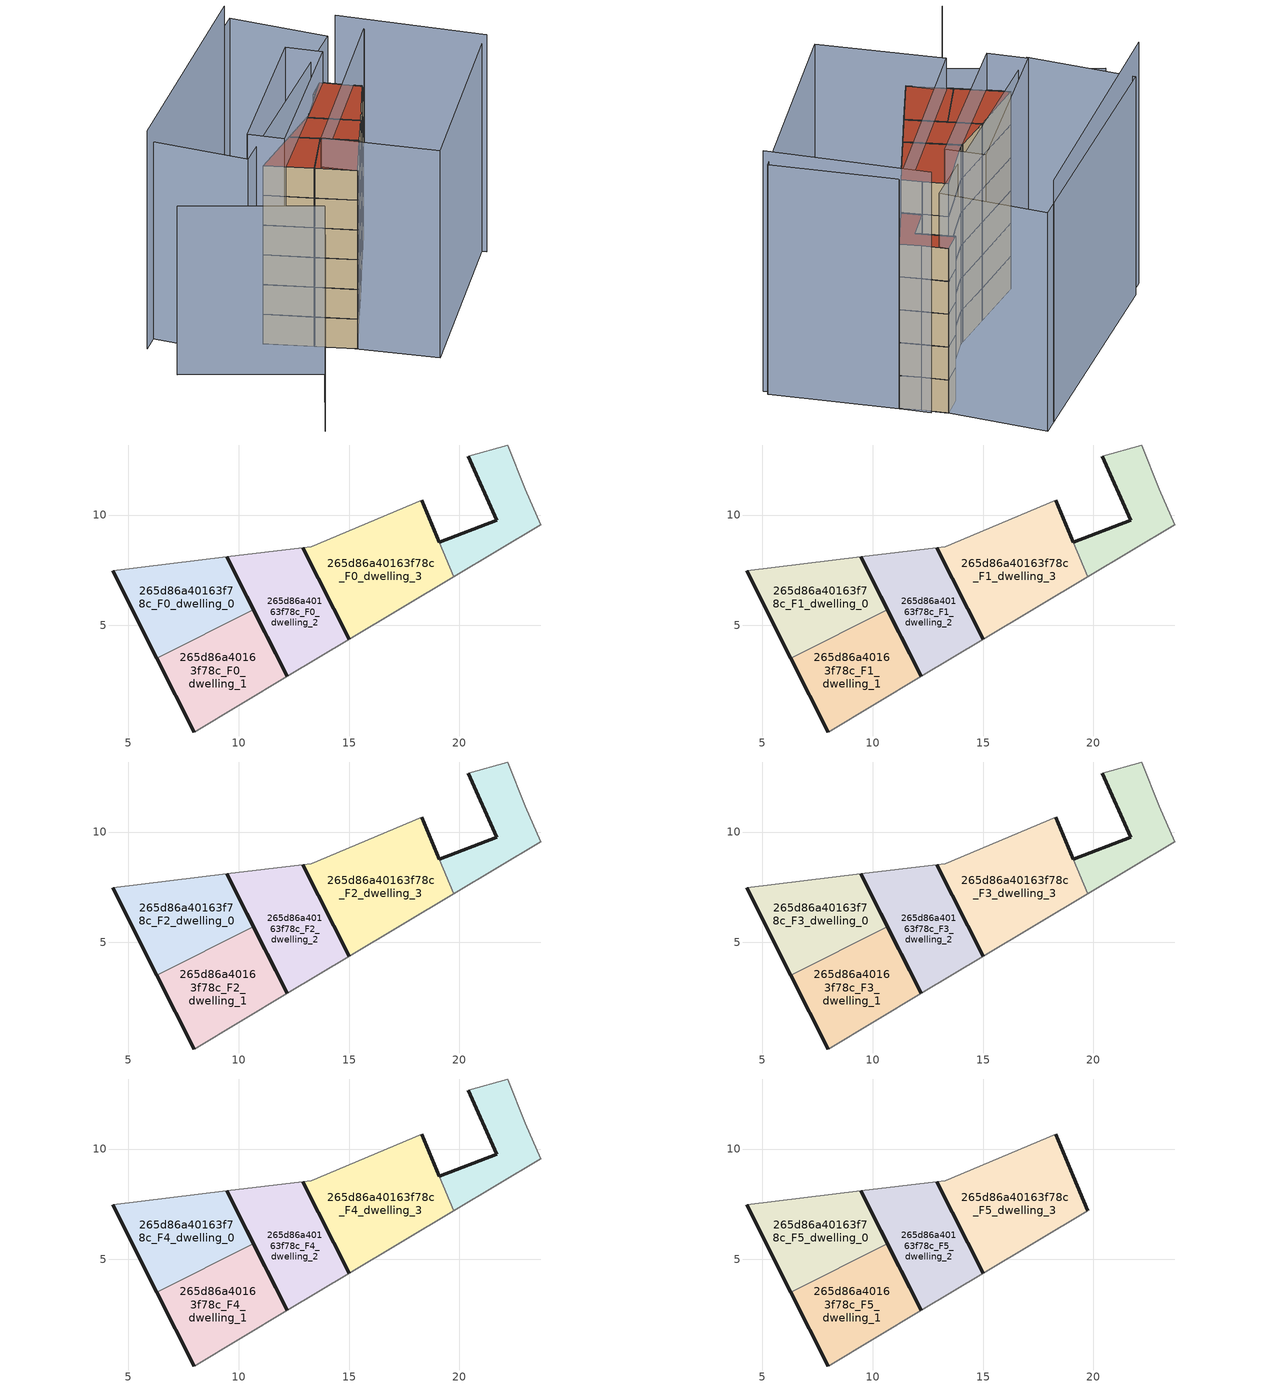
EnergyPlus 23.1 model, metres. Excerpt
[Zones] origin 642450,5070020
265d86a40163f78c_F0_dwelling_0
 floor ground (EU_floor_Construction): 10.67,5.72 9.45,8.11 4.28,7.47 6.29,3.5 z0
 wall outside (EU_wall_Construction): 6.29,3.5 4.28,7.47 / 9.45,8.11 10.67,5.72 z0:3
 wall adiabatic (EU_wall_Construction): 4.28,7.47 9.45,8.11 z0:3
 wall to 265d86a40163f78c_F0_dwelling_1 (EU_wall_Construction): 10.67,5.72 6.29,3.5 z0:3
265d86a40163f78c_F0_dwelling_1
 floor ground (EU_floor_Construction): 12.2,2.69 10.67,5.72 6.29,3.5 7.98,0.17 z0
 wall outside (EU_wall_Construction): 7.98,0.17 6.29,3.5 / 10.67,5.72 12.2,2.69 z0:3
 wall adiabatic (EU_wall_Construction): 12.2,2.69 7.98,0.17 z0:3
265d86a40163f78c_F0_dwelling_2
 floor ground (EU_floor_Construction): 15,4.37 12.89,8.53 9.45,8.11 12.2,2.69 z0
 wall outside (EU_wall_Construction): 12.2,2.69 9.45,8.11 / 12.89,8.53 15,4.37 z0:3
 wall adiabatic (EU_wall_Construction): 15,4.37 12.2,2.69 / 9.45,8.11 12.89,8.53 z0:3
265d86a40163f78c_F0_dwelling_3
 floor ground (EU_floor_Construction): 19.75,7.21 19.1,8.77 19.09,8.77 18.29,10.67 13.29,8.57 12.89,8.53 15,4.37 z0
 wall outside (EU_wall_Construction): 18.29,10.67 19.09,8.77 19.1,8.77 / 15,4.37 12.89,8.53 z0:3
 wall adiabatic (EU_wall_Construction): 19.75,7.21 15,4.37 / 12.89,8.53 13.29,8.57 18.29,10.67 z0:3
 wall to 265d86a40163f78c_F0_dwelling_4 (EU_wall_Construction): 19.1,8.77 19.75,7.21 z0:3
265d86a40163f78c_F0_dwelling_4
 floor ground (EU_floor_Construction): 23.69,9.57 22.99,11.17 22.19,13.17 20.39,12.67 21.69,9.77 19.1,8.77 19.75,7.21 z0
 wall outside (EU_wall_Construction): 19.1,8.77 21.69,9.77 20.39,12.67 z0:3
 wall adiabatic (EU_wall_Construction): 20.39,12.67 22.19,13.17 22.99,11.17 23.69,9.57 19.75,7.21 z0:3
265d86a40163f78c_F1_dwelling_0
 floor to 265d86a40163f78c_F0_dwelling_0 (EU_floor_Construction): 10.67,5.72 9.45,8.11 4.28,7.47 6.29,3.5 z3
 wall outside (EU_wall_Construction): 6.29,3.5 4.28,7.47 / 9.45,8.11 10.67,5.72 z3:6
 wall adiabatic (EU_wall_Construction): 4.28,7.47 9.45,8.11 z3:6
 wall to 265d86a40163f78c_F1_dwelling_1 (EU_wall_Construction): 10.67,5.72 6.29,3.5 z3:6
265d86a40163f78c_F1_dwelling_1
 floor to 265d86a40163f78c_F0_dwelling_1 (EU_floor_Construction): 12.2,2.69 10.67,5.72 6.29,3.5 7.98,0.17 z3
 wall outside (EU_wall_Construction): 7.98,0.17 6.29,3.5 / 10.67,5.72 12.2,2.69 z3:6
 wall adiabatic (EU_wall_Construction): 12.2,2.69 7.98,0.17 z3:6
265d86a40163f78c_F1_dwelling_2
 floor to 265d86a40163f78c_F0_dwelling_2 (EU_floor_Construction): 15,4.37 12.89,8.53 9.45,8.11 12.2,2.69 z3
 wall outside (EU_wall_Construction): 12.2,2.69 9.45,8.11 / 12.89,8.53 15,4.37 z3:6
 wall adiabatic (EU_wall_Construction): 15,4.37 12.2,2.69 / 9.45,8.11 12.89,8.53 z3:6
265d86a40163f78c_F1_dwelling_3
 floor to 265d86a40163f78c_F0_dwelling_3 (EU_floor_Construction): 19.75,7.21 19.1,8.77 19.09,8.77 18.29,10.67 13.29,8.57 12.89,8.53 15,4.37 z3
 wall outside (EU_wall_Construction): 18.29,10.67 19.09,8.77 19.1,8.77 / 15,4.37 12.89,8.53 z3:6
 wall adiabatic (EU_wall_Construction): 19.75,7.21 15,4.37 / 12.89,8.53 13.29,8.57 18.29,10.67 z3:6
 wall to 265d86a40163f78c_F1_dwelling_4 (EU_wall_Construction): 19.1,8.77 19.75,7.21 z3:6
265d86a40163f78c_F1_dwelling_4
 floor to 265d86a40163f78c_F0_dwelling_4 (EU_floor_Construction): 23.69,9.57 22.99,11.17 22.19,13.17 20.39,12.67 21.69,9.77 19.1,8.77 19.75,7.21 z3
 wall outside (EU_wall_Construction): 19.1,8.77 21.69,9.77 20.39,12.67 z3:6
 wall adiabatic (EU_wall_Construction): 20.39,12.67 22.19,13.17 22.99,11.17 23.69,9.57 19.75,7.21 z3:6
265d86a40163f78c_F2_dwelling_0
 floor to 265d86a40163f78c_F1_dwelling_0 (EU_floor_Construction): 10.67,5.72 9.45,8.11 4.28,7.47 6.29,3.5 z6
 wall outside (EU_wall_Construction): 6.29,3.5 4.28,7.47 / 9.45,8.11 10.67,5.72 z6:9
 wall adiabatic (EU_wall_Construction): 4.28,7.47 9.45,8.11 z6:9
 wall to 265d86a40163f78c_F2_dwelling_1 (EU_wall_Construction): 10.67,5.72 6.29,3.5 z6:9
265d86a40163f78c_F2_dwelling_1
 floor to 265d86a40163f78c_F1_dwelling_1 (EU_floor_Construction): 12.2,2.69 10.67,5.72 6.29,3.5 7.98,0.17 z6
 wall outside (EU_wall_Construction): 7.98,0.17 6.29,3.5 / 10.67,5.72 12.2,2.69 z6:9
 wall adiabatic (EU_wall_Construction): 12.2,2.69 7.98,0.17 z6:9
265d86a40163f78c_F2_dwelling_2
 floor to 265d86a40163f78c_F1_dwelling_2 (EU_floor_Construction): 15,4.37 12.89,8.53 9.45,8.11 12.2,2.69 z6
 wall outside (EU_wall_Construction): 12.2,2.69 9.45,8.11 / 12.89,8.53 15,4.37 z6:9
 wall adiabatic (EU_wall_Construction): 15,4.37 12.2,2.69 / 9.45,8.11 12.89,8.53 z6:9
265d86a40163f78c_F2_dwelling_3
 floor to 265d86a40163f78c_F1_dwelling_3 (EU_floor_Construction): 19.75,7.21 19.1,8.77 19.09,8.77 18.29,10.67 13.29,8.57 12.89,8.53 15,4.37 z6
 wall outside (EU_wall_Construction): 18.29,10.67 19.09,8.77 19.1,8.77 / 15,4.37 12.89,8.53 z6:9
 wall adiabatic (EU_wall_Construction): 19.75,7.21 15,4.37 / 12.89,8.53 13.29,8.57 18.29,10.67 z6:9
 wall to 265d86a40163f78c_F2_dwelling_4 (EU_wall_Construction): 19.1,8.77 19.75,7.21 z6:9
265d86a40163f78c_F2_dwelling_4
 floor to 265d86a40163f78c_F1_dwelling_4 (EU_floor_Construction): 23.69,9.57 22.99,11.17 22.19,13.17 20.39,12.67 21.69,9.77 19.1,8.77 19.75,7.21 z6
 wall outside (EU_wall_Construction): 19.1,8.77 21.69,9.77 20.39,12.67 z6:9
 wall adiabatic (EU_wall_Construction): 20.39,12.67 22.19,13.17 22.99,11.17 23.69,9.57 19.75,7.21 z6:9
265d86a40163f78c_F3_dwelling_0
 floor to 265d86a40163f78c_F2_dwelling_0 (EU_floor_Construction): 10.67,5.72 9.45,8.11 4.28,7.47 6.29,3.5 z9
 wall outside (EU_wall_Construction): 6.29,3.5 4.28,7.47 / 9.45,8.11 10.67,5.72 z9:12
 wall adiabatic (EU_wall_Construction): 4.28,7.47 9.45,8.11 z9:12
 wall to 265d86a40163f78c_F3_dwelling_1 (EU_wall_Construction): 10.67,5.72 6.29,3.5 z9:12
265d86a40163f78c_F3_dwelling_1
 floor to 265d86a40163f78c_F2_dwelling_1 (EU_floor_Construction): 12.2,2.69 10.67,5.72 6.29,3.5 7.98,0.17 z9
 wall outside (EU_wall_Construction): 7.98,0.17 6.29,3.5 / 10.67,5.72 12.2,2.69 z9:12
 wall adiabatic (EU_wall_Construction): 12.2,2.69 7.98,0.17 z9:12
265d86a40163f78c_F3_dwelling_2
 floor to 265d86a40163f78c_F2_dwelling_2 (EU_floor_Construction): 15,4.37 12.89,8.53 9.45,8.11 12.2,2.69 z9
 wall outside (EU_wall_Construction): 12.2,2.69 9.45,8.11 / 12.89,8.53 15,4.37 z9:12
 wall adiabatic (EU_wall_Construction): 15,4.37 12.2,2.69 / 9.45,8.11 12.89,8.53 z9:12
265d86a40163f78c_F3_dwelling_3
 floor to 265d86a40163f78c_F2_dwelling_3 (EU_floor_Construction): 19.75,7.21 19.1,8.77 19.09,8.77 18.29,10.67 13.29,8.57 12.89,8.53 15,4.37 z9
 wall outside (EU_wall_Construction): 18.29,10.67 19.09,8.77 19.1,8.77 / 15,4.37 12.89,8.53 z9:12
 wall adiabatic (EU_wall_Construction): 19.75,7.21 15,4.37 / 12.89,8.53 13.29,8.57 18.29,10.67 z9:12
 wall to 265d86a40163f78c_F3_dwelling_4 (EU_wall_Construction): 19.1,8.77 19.75,7.21 z9:12
265d86a40163f78c_F3_dwelling_4
 floor to 265d86a40163f78c_F2_dwelling_4 (EU_floor_Construction): 23.69,9.57 22.99,11.17 22.19,13.17 20.39,12.67 21.69,9.77 19.1,8.77 19.75,7.21 z9
 wall outside (EU_wall_Construction): 19.1,8.77 21.69,9.77 20.39,12.67 z9:12
 wall adiabatic (EU_wall_Construction): 20.39,12.67 22.19,13.17 22.99,11.17 23.69,9.57 19.75,7.21 z9:12
265d86a40163f78c_F4_dwelling_0
 floor to 265d86a40163f78c_F3_dwelling_0 (EU_floor_Construction): 10.67,5.72 9.45,8.11 4.28,7.47 6.29,3.5 z12
 wall outside (EU_wall_Construction): 6.29,3.5 4.28,7.47 / 9.45,8.11 10.67,5.72 z12:15
 wall adiabatic (EU_wall_Construction): 4.28,7.47 9.45,8.11 z12:15
 wall to 265d86a40163f78c_F4_dwelling_1 (EU_wall_Construction): 10.67,5.72 6.29,3.5 z12:15
265d86a40163f78c_F4_dwelling_1
 floor to 265d86a40163f78c_F3_dwelling_1 (EU_floor_Construction): 12.2,2.69 10.67,5.72 6.29,3.5 7.98,0.17 z12
 wall outside (EU_wall_Construction): 7.98,0.17 6.29,3.5 / 10.67,5.72 12.2,2.69 z12:15
 wall adiabatic (EU_wall_Construction): 12.2,2.69 7.98,0.17 z12:15
265d86a40163f78c_F4_dwelling_2
 floor to 265d86a40163f78c_F3_dwelling_2 (EU_floor_Construction): 15,4.37 12.89,8.53 9.45,8.11 12.2,2.69 z12
 wall outside (EU_wall_Construction): 12.2,2.69 9.45,8.11 / 12.89,8.53 15,4.37 z12:15
 wall adiabatic (EU_wall_Construction): 15,4.37 12.2,2.69 / 9.45,8.11 12.89,8.53 z12:15
265d86a40163f78c_F4_dwelling_3
 floor to 265d86a40163f78c_F3_dwelling_3 (EU_floor_Construction): 19.75,7.21 19.1,8.77 19.09,8.77 18.29,10.67 13.29,8.57 12.89,8.53 15,4.37 z12
 wall outside (EU_wall_Construction): 18.29,10.67 19.09,8.77 19.1,8.77 / 15,4.37 12.89,8.53 z12:15
 wall adiabatic (EU_wall_Construction): 19.75,7.21 15,4.37 / 12.89,8.53 13.29,8.57 18.29,10.67 z12:15
 wall to 265d86a40163f78c_F4_dwelling_4 (EU_wall_Construction): 19.1,8.77 19.75,7.21 z12:15
265d86a40163f78c_F4_dwelling_4
 floor to 265d86a40163f78c_F3_dwelling_4 (EU_floor_Construction): 23.69,9.57 22.99,11.17 22.19,13.17 20.39,12.67 21.69,9.77 19.1,8.77 19.75,7.21 z12
 wall outside (EU_wall_Construction): 19.1,8.77 21.69,9.77 20.39,12.67 z12:15
 wall adiabatic (EU_wall_Construction): 20.39,12.67 22.19,13.17 22.99,11.17 23.69,9.57 19.75,7.21 z12:15
 roof outside (EU_roof_Construction): 22.19,13.17 22.99,11.17 23.69,9.57 19.75,7.21 19.1,8.77 21.69,9.77 20.39,12.67 z15
265d86a40163f78c_F5_dwelling_0
 floor to 265d86a40163f78c_F4_dwelling_0 (EU_floor_Construction): 10.67,5.72 9.45,8.11 4.28,7.47 6.29,3.5 z15
 wall outside (EU_wall_Construction): 6.29,3.5 4.28,7.47 / 9.45,8.11 10.67,5.72 z15:18
 wall adiabatic (EU_wall_Construction): 4.28,7.47 9.45,8.11 z15:18
 wall to 265d86a40163f78c_F5_dwelling_1 (EU_wall_Construction): 10.67,5.72 6.29,3.5 z15:18
 roof outside (EU_roof_Construction): 9.45,8.11 10.67,5.72 6.29,3.5 4.28,7.47 z18
265d86a40163f78c_F5_dwelling_1
 floor to 265d86a40163f78c_F4_dwelling_1 (EU_floor_Construction): 12.2,2.69 10.67,5.72 6.29,3.5 7.98,0.17 z15
 wall outside (EU_wall_Construction): 7.98,0.17 6.29,3.5 / 10.67,5.72 12.2,2.69 z15:18
 wall adiabatic (EU_wall_Construction): 12.2,2.69 7.98,0.17 z15:18
 roof outside (EU_roof_Construction): 10.67,5.72 12.2,2.69 7.98,0.17 6.29,3.5 z18
265d86a40163f78c_F5_dwelling_2
 floor to 265d86a40163f78c_F4_dwelling_2 (EU_floor_Construction): 15,4.37 12.89,8.53 9.45,8.11 12.2,2.69 z15
 wall outside (EU_wall_Construction): 12.2,2.69 9.45,8.11 / 12.89,8.53 15,4.37 z15:18
 wall adiabatic (EU_wall_Construction): 15,4.37 12.2,2.69 / 9.45,8.11 12.89,8.53 z15:18
 roof outside (EU_roof_Construction): 12.89,8.53 15,4.37 12.2,2.69 9.45,8.11 z18
265d86a40163f78c_F5_dwelling_3
 floor to 265d86a40163f78c_F4_dwelling_3 (EU_floor_Construction): 19.75,7.21 19.1,8.77 19.09,8.77 18.29,10.67 13.29,8.57 12.89,8.53 15,4.37 z15
 wall outside (EU_wall_Construction): 18.29,10.67 19.09,8.77 19.1,8.77 19.75,7.21 / 15,4.37 12.89,8.53 z15:18
 wall adiabatic (EU_wall_Construction): 19.75,7.21 15,4.37 / 12.89,8.53 13.29,8.57 18.29,10.67 z15:18
 roof outside (EU_roof_Construction): 18.29,10.67 19.09,8.77 19.1,8.77 19.75,7.21 15,4.37 12.89,8.53 13.29,8.57 z18
shading: 23.69,9.57 27.39,-0.14 / 27.39,-0.14 10.54,-6.56 / 10.54,-6.56 6.84,3.15 / 6.84,3.15 23.69,9.57 z0:20.9; -3.82,10.98 2.98,0.34 / 2.98,0.34 -4.72,-4.59 z0:17; 27.18,-0.67 22.88,11.97 z0:21.9; 3.68,8.67 17.3,13.48 / 17.3,13.48 18.4,10.37 / 18.4,10.37 4.77,5.57 / 4.77,5.57 3.68,8.67 z0:21.1; -0.12,16.08 20.3,21.02 / 20.3,21.02 22.38,12.39 / 22.38,12.39 1.97,7.46 / 1.97,7.46 -0.12,16.08 z0:19.9; 18.89,20.68 -1.69,15.38 z0:22
[Building]
EU S2 Campaign: North Axis=0; Terrain=City; Solar Distribution=FullExterior
[Site:Location]
Lyon-Bron: Latitude=45.75; Longitude=5; Time Zone=1; Elevation=198
[SizingPeriod:WeatherFileDays]
AnnualSizingPeriod: Begin Month=1; Begin Day of Month=1; End Month=12; End Day of Month=31; Day of Week for Start Day=Monday; Use Weather File Daylight Saving Period=No; Use Weather File Rain and Snow Indicators=No
[MATERIAL]
EU_InternalMass_Material: Roughness=MediumRough; Thickness=0.1; Conductivity=1; Density=1800; Specific Heat=900; Thermal Absorptance=0.9; Solar Absorptance=0.7; Visible Absorptance=0.7
[MATERIAL:NOMASS] Roughness=MediumRough; Thermal Absorptance=0.9; Solar Absorptance=0.7; Visible Absorptance=0.7
Name | Thermal Resistance
EU_wall_NoMass | 0.776494
EU_roof_NoMass | 0.486893
EU_floor_NoMass | 0.421597
[CONSTRUCTION]
EU_wall_Construction: EU_wall_NoMass
EU_roof_Construction: EU_roof_NoMass
EU_floor_Construction: EU_floor_NoMass
EU_InternalMass_Construction: EU_InternalMass_Material
[ZONE] Type=1; Multiplier=1; Ceiling Height=autocalculate; Floor Area=autocalculate; Part of Total Floor Area=Yes
Name | Volume
265d86a40163f78c_F0_dwelling_0; 265d86a40163f78c_F1_dwelling_0; 265d86a40163f78c_F2_dwelling_0; 265d86a40163f78c_F3_dwelling_0; 265d86a40163f78c_F4_dwelling_0; 265d86a40163f78c_F5_dwelling_0 | 52.426
265d86a40163f78c_F0_dwelling_1; 265d86a40163f78c_F1_dwelling_1; 265d86a40163f78c_F2_dwelling_1; 265d86a40163f78c_F3_dwelling_1; 265d86a40163f78c_F4_dwelling_1; 265d86a40163f78c_F5_dwelling_1 | 52.4282
265d86a40163f78c_F0_dwelling_2 | 52.4231
265d86a40163f78c_F1_dwelling_2; 265d86a40163f78c_F2_dwelling_2; 265d86a40163f78c_F3_dwelling_2; 265d86a40163f78c_F4_dwelling_2; 265d86a40163f78c_F5_dwelling_2 | 52.4216
265d86a40163f78c_F0_dwelling_3 | 70.5088
265d86a40163f78c_F1_dwelling_3; 265d86a40163f78c_F2_dwelling_3; 265d86a40163f78c_F3_dwelling_3; 265d86a40163f78c_F4_dwelling_3; 265d86a40163f78c_F5_dwelling_3 | 70.5095
265d86a40163f78c_F0_dwelling_4; 265d86a40163f78c_F1_dwelling_4; 265d86a40163f78c_F2_dwelling_4; 265d86a40163f78c_F3_dwelling_4; 265d86a40163f78c_F4_dwelling_4 | 34.3447
[INTERNALMASS] Construction=EU_InternalMass_Construction
Name | Zone or ZoneList | Surface Area
265d86a40163f78c_F0_dwelling_0_EU_InternalMass | 265d86a40163f78c_F0_dwelling_0 | 17.475
265d86a40163f78c_F0_dwelling_1_EU_InternalMass | 265d86a40163f78c_F0_dwelling_1 | 17.4756
265d86a40163f78c_F0_dwelling_2_EU_InternalMass | 265d86a40163f78c_F0_dwelling_2 | 17.4739
265d86a40163f78c_F0_dwelling_3_EU_InternalMass | 265d86a40163f78c_F0_dwelling_3 | 23.5034
265d86a40163f78c_F0_dwelling_4_EU_InternalMass | 265d86a40163f78c_F0_dwelling_4 | 11.4482
265d86a40163f78c_F1_dwelling_0_EU_InternalMass | 265d86a40163f78c_F1_dwelling_0 | 17.475
265d86a40163f78c_F1_dwelling_1_EU_InternalMass | 265d86a40163f78c_F1_dwelling_1 | 17.4756
265d86a40163f78c_F1_dwelling_2_EU_InternalMass | 265d86a40163f78c_F1_dwelling_2 | 17.4739
265d86a40163f78c_F1_dwelling_3_EU_InternalMass | 265d86a40163f78c_F1_dwelling_3 | 23.5034
265d86a40163f78c_F1_dwelling_4_EU_InternalMass | 265d86a40163f78c_F1_dwelling_4 | 11.4482
265d86a40163f78c_F2_dwelling_0_EU_InternalMass | 265d86a40163f78c_F2_dwelling_0 | 17.475
265d86a40163f78c_F2_dwelling_1_EU_InternalMass | 265d86a40163f78c_F2_dwelling_1 | 17.4756
265d86a40163f78c_F2_dwelling_2_EU_InternalMass | 265d86a40163f78c_F2_dwelling_2 | 17.4739
265d86a40163f78c_F2_dwelling_3_EU_InternalMass | 265d86a40163f78c_F2_dwelling_3 | 23.5034
265d86a40163f78c_F2_dwelling_4_EU_InternalMass | 265d86a40163f78c_F2_dwelling_4 | 11.4482
265d86a40163f78c_F3_dwelling_0_EU_InternalMass | 265d86a40163f78c_F3_dwelling_0 | 17.475
265d86a40163f78c_F3_dwelling_1_EU_InternalMass | 265d86a40163f78c_F3_dwelling_1 | 17.4756
265d86a40163f78c_F3_dwelling_2_EU_InternalMass | 265d86a40163f78c_F3_dwelling_2 | 17.4739
265d86a40163f78c_F3_dwelling_3_EU_InternalMass | 265d86a40163f78c_F3_dwelling_3 | 23.5034
265d86a40163f78c_F3_dwelling_4_EU_InternalMass | 265d86a40163f78c_F3_dwelling_4 | 11.4482
265d86a40163f78c_F4_dwelling_0_EU_InternalMass | 265d86a40163f78c_F4_dwelling_0 | 17.475
265d86a40163f78c_F4_dwelling_1_EU_InternalMass | 265d86a40163f78c_F4_dwelling_1 | 17.4756
265d86a40163f78c_F4_dwelling_2_EU_InternalMass | 265d86a40163f78c_F4_dwelling_2 | 17.4739
265d86a40163f78c_F4_dwelling_3_EU_InternalMass | 265d86a40163f78c_F4_dwelling_3 | 23.5034
265d86a40163f78c_F4_dwelling_4_EU_InternalMass | 265d86a40163f78c_F4_dwelling_4 | 11.4482
265d86a40163f78c_F5_dwelling_0_EU_InternalMass | 265d86a40163f78c_F5_dwelling_0 | 26.743
265d86a40163f78c_F5_dwelling_1_EU_InternalMass | 265d86a40163f78c_F5_dwelling_1 | 26.7424
265d86a40163f78c_F5_dwelling_2_EU_InternalMass | 265d86a40163f78c_F5_dwelling_2 | 26.7436
265d86a40163f78c_F5_dwelling_3_EU_InternalMass | 265d86a40163f78c_F5_dwelling_3 | 7.15287
[OTHEREQUIPMENT] Fuel Type=Electricity; Design Level Calculation Method=Watts/Area; Power per Zone Floor Area=1; Fraction Latent=0; Fraction Radiant=0; Fraction Lost=0; Carbon Dioxide Generation Rate=0; EndUse Subcategory=EU_Step8_InternalGains
Name | Zone or ZoneList or Space or SpaceList | Schedule
EU_Step8_InternalGain_265d86a40163f78c_F0_dwelling_0_f000 | 265d86a40163f78c_F0_dwelling_0 | EU_Step8_GainSchedule_265d86a40163f78c_F0_dwelling_0_f000
EU_Step8_InternalGain_265d86a40163f78c_F0_dwelling_1_f000 | 265d86a40163f78c_F0_dwelling_1 | EU_Step8_GainSchedule_265d86a40163f78c_F0_dwelling_1_f000
EU_Step8_InternalGain_265d86a40163f78c_F0_dwelling_2_f000 | 265d86a40163f78c_F0_dwelling_2 | EU_Step8_GainSchedule_265d86a40163f78c_F0_dwelling_2_f000
EU_Step8_InternalGain_265d86a40163f78c_F0_dwelling_3_f000 | 265d86a40163f78c_F0_dwelling_3 | EU_Step8_GainSchedule_265d86a40163f78c_F0_dwelling_3_f000
EU_Step8_InternalGain_265d86a40163f78c_F0_dwelling_4_f000 | 265d86a40163f78c_F0_dwelling_4 | EU_Step8_GainSchedule_265d86a40163f78c_F0_dwelling_4_f000
EU_Step8_InternalGain_265d86a40163f78c_F1_dwelling_0_f000 | 265d86a40163f78c_F1_dwelling_0 | EU_Step8_GainSchedule_265d86a40163f78c_F1_dwelling_0_f000
EU_Step8_InternalGain_265d86a40163f78c_F1_dwelling_1_f000 | 265d86a40163f78c_F1_dwelling_1 | EU_Step8_GainSchedule_265d86a40163f78c_F1_dwelling_1_f000
EU_Step8_InternalGain_265d86a40163f78c_F1_dwelling_2_f000 | 265d86a40163f78c_F1_dwelling_2 | EU_Step8_GainSchedule_265d86a40163f78c_F1_dwelling_2_f000
EU_Step8_InternalGain_265d86a40163f78c_F1_dwelling_3_f000 | 265d86a40163f78c_F1_dwelling_3 | EU_Step8_GainSchedule_265d86a40163f78c_F1_dwelling_3_f000
EU_Step8_InternalGain_265d86a40163f78c_F1_dwelling_4_f000 | 265d86a40163f78c_F1_dwelling_4 | EU_Step8_GainSchedule_265d86a40163f78c_F1_dwelling_4_f000
EU_Step8_InternalGain_265d86a40163f78c_F2_dwelling_0_f000 | 265d86a40163f78c_F2_dwelling_0 | EU_Step8_GainSchedule_265d86a40163f78c_F2_dwelling_0_f000
EU_Step8_InternalGain_265d86a40163f78c_F2_dwelling_1_f000 | 265d86a40163f78c_F2_dwelling_1 | EU_Step8_GainSchedule_265d86a40163f78c_F2_dwelling_1_f000
EU_Step8_InternalGain_265d86a40163f78c_F2_dwelling_2_f000 | 265d86a40163f78c_F2_dwelling_2 | EU_Step8_GainSchedule_265d86a40163f78c_F2_dwelling_2_f000
EU_Step8_InternalGain_265d86a40163f78c_F2_dwelling_3_f000 | 265d86a40163f78c_F2_dwelling_3 | EU_Step8_GainSchedule_265d86a40163f78c_F2_dwelling_3_f000
EU_Step8_InternalGain_265d86a40163f78c_F2_dwelling_4_f000 | 265d86a40163f78c_F2_dwelling_4 | EU_Step8_GainSchedule_265d86a40163f78c_F2_dwelling_4_f000
EU_Step8_InternalGain_265d86a40163f78c_F3_dwelling_0_f000 | 265d86a40163f78c_F3_dwelling_0 | EU_Step8_GainSchedule_265d86a40163f78c_F3_dwelling_0_f000
EU_Step8_InternalGain_265d86a40163f78c_F3_dwelling_1_f000 | 265d86a40163f78c_F3_dwelling_1 | EU_Step8_GainSchedule_265d86a40163f78c_F3_dwelling_1_f000
EU_Step8_InternalGain_265d86a40163f78c_F3_dwelling_2_f000 | 265d86a40163f78c_F3_dwelling_2 | EU_Step8_GainSchedule_265d86a40163f78c_F3_dwelling_2_f000
EU_Step8_InternalGain_265d86a40163f78c_F3_dwelling_3_f000 | 265d86a40163f78c_F3_dwelling_3 | EU_Step8_GainSchedule_265d86a40163f78c_F3_dwelling_3_f000
EU_Step8_InternalGain_265d86a40163f78c_F3_dwelling_4_f000 | 265d86a40163f78c_F3_dwelling_4 | EU_Step8_GainSchedule_265d86a40163f78c_F3_dwelling_4_f000
EU_Step8_InternalGain_265d86a40163f78c_F4_dwelling_0_f000 | 265d86a40163f78c_F4_dwelling_0 | EU_Step8_GainSchedule_265d86a40163f78c_F4_dwelling_0_f000
EU_Step8_InternalGain_265d86a40163f78c_F4_dwelling_1_f000 | 265d86a40163f78c_F4_dwelling_1 | EU_Step8_GainSchedule_265d86a40163f78c_F4_dwelling_1_f000
EU_Step8_InternalGain_265d86a40163f78c_F4_dwelling_2_f000 | 265d86a40163f78c_F4_dwelling_2 | EU_Step8_GainSchedule_265d86a40163f78c_F4_dwelling_2_f000
EU_Step8_InternalGain_265d86a40163f78c_F4_dwelling_3_f000 | 265d86a40163f78c_F4_dwelling_3 | EU_Step8_GainSchedule_265d86a40163f78c_F4_dwelling_3_f000
EU_Step8_InternalGain_265d86a40163f78c_F4_dwelling_4_f000 | 265d86a40163f78c_F4_dwelling_4 | EU_Step8_GainSchedule_265d86a40163f78c_F4_dwelling_4_f000
EU_Step8_InternalGain_265d86a40163f78c_F5_dwelling_0_f000 | 265d86a40163f78c_F5_dwelling_0 | EU_Step8_GainSchedule_265d86a40163f78c_F5_dwelling_0_f000
EU_Step8_InternalGain_265d86a40163f78c_F5_dwelling_1_f000 | 265d86a40163f78c_F5_dwelling_1 | EU_Step8_GainSchedule_265d86a40163f78c_F5_dwelling_1_f000
EU_Step8_InternalGain_265d86a40163f78c_F5_dwelling_2_f000 | 265d86a40163f78c_F5_dwelling_2 | EU_Step8_GainSchedule_265d86a40163f78c_F5_dwelling_2_f000
EU_Step8_InternalGain_265d86a40163f78c_F5_dwelling_3_f000 | 265d86a40163f78c_F5_dwelling_3 | EU_Step8_GainSchedule_265d86a40163f78c_F5_dwelling_3_f000
[ZONEVENTILATION:DESIGNFLOWRATE] Schedule=EU_AlwaysOn; Design Flow Rate Calculation Method=AirChanges/Hour; Air Changes per Hour=0.693814; Ventilation Type=Natural; Fan Pressure Rise=0; Fan Total Efficiency=1; Constant Term Coefficient=1; Temperature Term Coefficient=0; Velocity Term Coefficient=0; Velocity Squared Term Coefficient=0; Minimum Indoor Temperature=-100; Maximum Indoor Temperature=100; Delta Temperature=-100; Minimum Outdoor Temperature=-100; Maximum Outdoor Temperature=100; Maximum Wind Speed=40
Name | Zone or ZoneList or Space or SpaceList
EU_ConstantAir_265d86a40163f78c_F0_dwelling_0 | 265d86a40163f78c_F0_dwelling_0
EU_ConstantAir_265d86a40163f78c_F0_dwelling_1 | 265d86a40163f78c_F0_dwelling_1
EU_ConstantAir_265d86a40163f78c_F0_dwelling_2 | 265d86a40163f78c_F0_dwelling_2
EU_ConstantAir_265d86a40163f78c_F0_dwelling_3 | 265d86a40163f78c_F0_dwelling_3
EU_ConstantAir_265d86a40163f78c_F0_dwelling_4 | 265d86a40163f78c_F0_dwelling_4
EU_ConstantAir_265d86a40163f78c_F1_dwelling_0 | 265d86a40163f78c_F1_dwelling_0
EU_ConstantAir_265d86a40163f78c_F1_dwelling_1 | 265d86a40163f78c_F1_dwelling_1
EU_ConstantAir_265d86a40163f78c_F1_dwelling_2 | 265d86a40163f78c_F1_dwelling_2
EU_ConstantAir_265d86a40163f78c_F1_dwelling_3 | 265d86a40163f78c_F1_dwelling_3
EU_ConstantAir_265d86a40163f78c_F1_dwelling_4 | 265d86a40163f78c_F1_dwelling_4
EU_ConstantAir_265d86a40163f78c_F2_dwelling_0 | 265d86a40163f78c_F2_dwelling_0
EU_ConstantAir_265d86a40163f78c_F2_dwelling_1 | 265d86a40163f78c_F2_dwelling_1
EU_ConstantAir_265d86a40163f78c_F2_dwelling_2 | 265d86a40163f78c_F2_dwelling_2
EU_ConstantAir_265d86a40163f78c_F2_dwelling_3 | 265d86a40163f78c_F2_dwelling_3
EU_ConstantAir_265d86a40163f78c_F2_dwelling_4 | 265d86a40163f78c_F2_dwelling_4
EU_ConstantAir_265d86a40163f78c_F3_dwelling_0 | 265d86a40163f78c_F3_dwelling_0
EU_ConstantAir_265d86a40163f78c_F3_dwelling_1 | 265d86a40163f78c_F3_dwelling_1
EU_ConstantAir_265d86a40163f78c_F3_dwelling_2 | 265d86a40163f78c_F3_dwelling_2
EU_ConstantAir_265d86a40163f78c_F3_dwelling_3 | 265d86a40163f78c_F3_dwelling_3
EU_ConstantAir_265d86a40163f78c_F3_dwelling_4 | 265d86a40163f78c_F3_dwelling_4
EU_ConstantAir_265d86a40163f78c_F4_dwelling_0 | 265d86a40163f78c_F4_dwelling_0
EU_ConstantAir_265d86a40163f78c_F4_dwelling_1 | 265d86a40163f78c_F4_dwelling_1
EU_ConstantAir_265d86a40163f78c_F4_dwelling_2 | 265d86a40163f78c_F4_dwelling_2
EU_ConstantAir_265d86a40163f78c_F4_dwelling_3 | 265d86a40163f78c_F4_dwelling_3
EU_ConstantAir_265d86a40163f78c_F4_dwelling_4 | 265d86a40163f78c_F4_dwelling_4
EU_ConstantAir_265d86a40163f78c_F5_dwelling_0 | 265d86a40163f78c_F5_dwelling_0
EU_ConstantAir_265d86a40163f78c_F5_dwelling_1 | 265d86a40163f78c_F5_dwelling_1
EU_ConstantAir_265d86a40163f78c_F5_dwelling_2 | 265d86a40163f78c_F5_dwelling_2
EU_ConstantAir_265d86a40163f78c_F5_dwelling_3 | 265d86a40163f78c_F5_dwelling_3
[HVACTEMPLATE:THERMOSTAT] Constant Heating Setpoint=20; Constant Cooling Setpoint=50
EU_HeatOnly_265d86a40163f78c_F0_dwelling_0; EU_HeatOnly_265d86a40163f78c_F0_dwelling_1; EU_HeatOnly_265d86a40163f78c_F0_dwelling_2; EU_HeatOnly_265d86a40163f78c_F0_dwelling_3; EU_HeatOnly_265d86a40163f78c_F0_dwelling_4; EU_HeatOnly_265d86a40163f78c_F1_dwelling_0; EU_HeatOnly_265d86a40163f78c_F1_dwelling_1; EU_HeatOnly_265d86a40163f78c_F1_dwelling_2; EU_HeatOnly_265d86a40163f78c_F1_dwelling_3; EU_HeatOnly_265d86a40163f78c_F1_dwelling_4; EU_HeatOnly_265d86a40163f78c_F2_dwelling_0; EU_HeatOnly_265d86a40163f78c_F2_dwelling_1; EU_HeatOnly_265d86a40163f78c_F2_dwelling_2; EU_HeatOnly_265d86a40163f78c_F2_dwelling_3; EU_HeatOnly_265d86a40163f78c_F2_dwelling_4; EU_HeatOnly_265d86a40163f78c_F3_dwelling_0; EU_HeatOnly_265d86a40163f78c_F3_dwelling_1; EU_HeatOnly_265d86a40163f78c_F3_dwelling_2; EU_HeatOnly_265d86a40163f78c_F3_dwelling_3; EU_HeatOnly_265d86a40163f78c_F3_dwelling_4; EU_HeatOnly_265d86a40163f78c_F4_dwelling_0; EU_HeatOnly_265d86a40163f78c_F4_dwelling_1; EU_HeatOnly_265d86a40163f78c_F4_dwelling_2; EU_HeatOnly_265d86a40163f78c_F4_dwelling_3; EU_HeatOnly_265d86a40163f78c_F4_dwelling_4; EU_HeatOnly_265d86a40163f78c_F5_dwelling_0; EU_HeatOnly_265d86a40163f78c_F5_dwelling_1; EU_HeatOnly_265d86a40163f78c_F5_dwelling_2; EU_HeatOnly_265d86a40163f78c_F5_dwelling_3
[HVACTEMPLATE:ZONE:IDEALLOADSAIRSYSTEM] System Availability Schedule=EU_AlwaysOn; Maximum Heating Supply Air Temperature=50; Minimum Cooling Supply Air Temperature=13; Maximum Heating Supply Air Humidity Ratio=0.0156; Minimum Cooling Supply Air Humidity Ratio=0.0077; Heating Limit=NoLimit; Cooling Limit=NoLimit; Heating Availability Schedule=EU_AlwaysOn; Cooling Availability Schedule=EU_CoolingOff; Dehumidification Control Type=ConstantSensibleHeatRatio; Cooling Sensible Heat Ratio=0.7; Dehumidification Setpoint=60; Humidification Control Type=None; Humidification Setpoint=30; Outdoor Air Method=None; Outdoor Air Flow Rate per Person=0.00944; Outdoor Air Flow Rate per Zone Floor Area=0; Outdoor Air Flow Rate per Zone=0; Demand Controlled Ventilation Type=None; Outdoor Air Economizer Type=NoEconomizer; Heat Recovery Type=None; Sensible Heat Recovery Effectiveness=0.7; Latent Heat Recovery Effectiveness=0.65
Name | Template Thermostat
265d86a40163f78c_F0_dwelling_0 | EU_HeatOnly_265d86a40163f78c_F0_dwelling_0
265d86a40163f78c_F0_dwelling_1 | EU_HeatOnly_265d86a40163f78c_F0_dwelling_1
265d86a40163f78c_F0_dwelling_2 | EU_HeatOnly_265d86a40163f78c_F0_dwelling_2
265d86a40163f78c_F0_dwelling_3 | EU_HeatOnly_265d86a40163f78c_F0_dwelling_3
265d86a40163f78c_F0_dwelling_4 | EU_HeatOnly_265d86a40163f78c_F0_dwelling_4
265d86a40163f78c_F1_dwelling_0 | EU_HeatOnly_265d86a40163f78c_F1_dwelling_0
265d86a40163f78c_F1_dwelling_1 | EU_HeatOnly_265d86a40163f78c_F1_dwelling_1
265d86a40163f78c_F1_dwelling_2 | EU_HeatOnly_265d86a40163f78c_F1_dwelling_2
265d86a40163f78c_F1_dwelling_3 | EU_HeatOnly_265d86a40163f78c_F1_dwelling_3
265d86a40163f78c_F1_dwelling_4 | EU_HeatOnly_265d86a40163f78c_F1_dwelling_4
265d86a40163f78c_F2_dwelling_0 | EU_HeatOnly_265d86a40163f78c_F2_dwelling_0
265d86a40163f78c_F2_dwelling_1 | EU_HeatOnly_265d86a40163f78c_F2_dwelling_1
265d86a40163f78c_F2_dwelling_2 | EU_HeatOnly_265d86a40163f78c_F2_dwelling_2
265d86a40163f78c_F2_dwelling_3 | EU_HeatOnly_265d86a40163f78c_F2_dwelling_3
265d86a40163f78c_F2_dwelling_4 | EU_HeatOnly_265d86a40163f78c_F2_dwelling_4
265d86a40163f78c_F3_dwelling_0 | EU_HeatOnly_265d86a40163f78c_F3_dwelling_0
265d86a40163f78c_F3_dwelling_1 | EU_HeatOnly_265d86a40163f78c_F3_dwelling_1
265d86a40163f78c_F3_dwelling_2 | EU_HeatOnly_265d86a40163f78c_F3_dwelling_2
265d86a40163f78c_F3_dwelling_3 | EU_HeatOnly_265d86a40163f78c_F3_dwelling_3
265d86a40163f78c_F3_dwelling_4 | EU_HeatOnly_265d86a40163f78c_F3_dwelling_4
265d86a40163f78c_F4_dwelling_0 | EU_HeatOnly_265d86a40163f78c_F4_dwelling_0
265d86a40163f78c_F4_dwelling_1 | EU_HeatOnly_265d86a40163f78c_F4_dwelling_1
265d86a40163f78c_F4_dwelling_2 | EU_HeatOnly_265d86a40163f78c_F4_dwelling_2
265d86a40163f78c_F4_dwelling_3 | EU_HeatOnly_265d86a40163f78c_F4_dwelling_3
265d86a40163f78c_F4_dwelling_4 | EU_HeatOnly_265d86a40163f78c_F4_dwelling_4
265d86a40163f78c_F5_dwelling_0 | EU_HeatOnly_265d86a40163f78c_F5_dwelling_0
265d86a40163f78c_F5_dwelling_1 | EU_HeatOnly_265d86a40163f78c_F5_dwelling_1
265d86a40163f78c_F5_dwelling_2 | EU_HeatOnly_265d86a40163f78c_F5_dwelling_2
265d86a40163f78c_F5_dwelling_3 | EU_HeatOnly_265d86a40163f78c_F5_dwelling_3
[SIZING:ZONE] Zone Cooling Design Supply Air Temperature Input Method=SupplyAirTemperature; Zone Cooling Design Supply Air Temperature=13; Zone Heating Design Supply Air Temperature Input Method=SupplyAirTemperature; Zone Heating Design Supply Air Temperature=50; Zone Cooling Design Supply Air Humidity Ratio=0.008; Zone Heating Design Supply Air Humidity Ratio=0.008; Cooling Design Air Flow Method=DesignDay; Cooling Design Air Flow Rate=0; Cooling Minimum Air Flow per Zone Floor Area=0.000762; Cooling Minimum Air Flow=0; Cooling Minimum Air Flow Fraction=0.2; Heating Design Air Flow Method=DesignDay; Heating Design Air Flow Rate=0; Heating Maximum Air Flow per Zone Floor Area=0.002032; Heating Maximum Air Flow=0.141576; Heating Maximum Air Flow Fraction=0.3; Account for Dedicated Outdoor Air System=No; Dedicated Outdoor Air System Control Strategy=NeutralSupplyAir; Dedicated Outdoor Air Low Setpoint Temperature for Design=autosize; Dedicated Outdoor Air High Setpoint Temperature for Design=autosize; Zone Load Sizing Method=Sensible Load Only No Latent Load; Zone Latent Cooling Design Supply Air Humidity Ratio Input Method=HumidityRatioDifference; Zone Cooling Design Supply Air Humidity Ratio Difference=0.005; Zone Latent Heating Design Supply Air Humidity Ratio Input Method=HumidityRatioDifference; Zone Humidification Design Supply Air Humidity Ratio Difference=0.005
265d86a40163f78c_F0_dwelling_0; 265d86a40163f78c_F0_dwelling_1; 265d86a40163f78c_F0_dwelling_2; 265d86a40163f78c_F0_dwelling_3; 265d86a40163f78c_F0_dwelling_4; 265d86a40163f78c_F1_dwelling_0; 265d86a40163f78c_F1_dwelling_1; 265d86a40163f78c_F1_dwelling_2; 265d86a40163f78c_F1_dwelling_3; 265d86a40163f78c_F1_dwelling_4; 265d86a40163f78c_F2_dwelling_0; 265d86a40163f78c_F2_dwelling_1; 265d86a40163f78c_F2_dwelling_2; 265d86a40163f78c_F2_dwelling_3; 265d86a40163f78c_F2_dwelling_4; 265d86a40163f78c_F3_dwelling_0; 265d86a40163f78c_F3_dwelling_1; 265d86a40163f78c_F3_dwelling_2; 265d86a40163f78c_F3_dwelling_3; 265d86a40163f78c_F3_dwelling_4; 265d86a40163f78c_F4_dwelling_0; 265d86a40163f78c_F4_dwelling_1; 265d86a40163f78c_F4_dwelling_2; 265d86a40163f78c_F4_dwelling_3; 265d86a40163f78c_F4_dwelling_4; 265d86a40163f78c_F5_dwelling_0; 265d86a40163f78c_F5_dwelling_1; 265d86a40163f78c_F5_dwelling_2; 265d86a40163f78c_F5_dwelling_3
[SCHEDULE:CONSTANT]
Name | Hourly Value
EU_AlwaysOn | 1
EU_CoolingOff | 0
[SCHEDULE:FILE] Column Number=1; Rows to Skip at Top=0; Number of Hours of Data=8760; Column Separator=Comma; Interpolate to Timestep=No; Minutes per Item=60; Adjust Schedule for Daylight Savings=Yes
Name | File
EU_Step8_GainSchedule_265d86a40163f78c_F0_dwelling_0_f000 | ../../schedules/265d86a40163f78c/265d86a40163f78c_F0_dwelling_0_f000_gain.csv
EU_Step8_GainSchedule_265d86a40163f78c_F0_dwelling_1_f000 | ../../schedules/265d86a40163f78c/265d86a40163f78c_F0_dwelling_1_f000_gain.csv
EU_Step8_GainSchedule_265d86a40163f78c_F0_dwelling_2_f000 | ../../schedules/265d86a40163f78c/265d86a40163f78c_F0_dwelling_2_f000_gain.csv
EU_Step8_GainSchedule_265d86a40163f78c_F0_dwelling_3_f000 | ../../schedules/265d86a40163f78c/265d86a40163f78c_F0_dwelling_3_f000_gain.csv
EU_Step8_GainSchedule_265d86a40163f78c_F0_dwelling_4_f000 | ../../schedules/265d86a40163f78c/265d86a40163f78c_F0_dwelling_4_f000_gain.csv
EU_Step8_GainSchedule_265d86a40163f78c_F1_dwelling_0_f000 | ../../schedules/265d86a40163f78c/265d86a40163f78c_F1_dwelling_0_f000_gain.csv
EU_Step8_GainSchedule_265d86a40163f78c_F1_dwelling_1_f000 | ../../schedules/265d86a40163f78c/265d86a40163f78c_F1_dwelling_1_f000_gain.csv
EU_Step8_GainSchedule_265d86a40163f78c_F1_dwelling_2_f000 | ../../schedules/265d86a40163f78c/265d86a40163f78c_F1_dwelling_2_f000_gain.csv
EU_Step8_GainSchedule_265d86a40163f78c_F1_dwelling_3_f000 | ../../schedules/265d86a40163f78c/265d86a40163f78c_F1_dwelling_3_f000_gain.csv
EU_Step8_GainSchedule_265d86a40163f78c_F1_dwelling_4_f000 | ../../schedules/265d86a40163f78c/265d86a40163f78c_F1_dwelling_4_f000_gain.csv
EU_Step8_GainSchedule_265d86a40163f78c_F2_dwelling_0_f000 | ../../schedules/265d86a40163f78c/265d86a40163f78c_F2_dwelling_0_f000_gain.csv
EU_Step8_GainSchedule_265d86a40163f78c_F2_dwelling_1_f000 | ../../schedules/265d86a40163f78c/265d86a40163f78c_F2_dwelling_1_f000_gain.csv
EU_Step8_GainSchedule_265d86a40163f78c_F2_dwelling_2_f000 | ../../schedules/265d86a40163f78c/265d86a40163f78c_F2_dwelling_2_f000_gain.csv
EU_Step8_GainSchedule_265d86a40163f78c_F2_dwelling_3_f000 | ../../schedules/265d86a40163f78c/265d86a40163f78c_F2_dwelling_3_f000_gain.csv
EU_Step8_GainSchedule_265d86a40163f78c_F2_dwelling_4_f000 | ../../schedules/265d86a40163f78c/265d86a40163f78c_F2_dwelling_4_f000_gain.csv
EU_Step8_GainSchedule_265d86a40163f78c_F3_dwelling_0_f000 | ../../schedules/265d86a40163f78c/265d86a40163f78c_F3_dwelling_0_f000_gain.csv
EU_Step8_GainSchedule_265d86a40163f78c_F3_dwelling_1_f000 | ../../schedules/265d86a40163f78c/265d86a40163f78c_F3_dwelling_1_f000_gain.csv
EU_Step8_GainSchedule_265d86a40163f78c_F3_dwelling_2_f000 | ../../schedules/265d86a40163f78c/265d86a40163f78c_F3_dwelling_2_f000_gain.csv
EU_Step8_GainSchedule_265d86a40163f78c_F3_dwelling_3_f000 | ../../schedules/265d86a40163f78c/265d86a40163f78c_F3_dwelling_3_f000_gain.csv
EU_Step8_GainSchedule_265d86a40163f78c_F3_dwelling_4_f000 | ../../schedules/265d86a40163f78c/265d86a40163f78c_F3_dwelling_4_f000_gain.csv
EU_Step8_GainSchedule_265d86a40163f78c_F4_dwelling_0_f000 | ../../schedules/265d86a40163f78c/265d86a40163f78c_F4_dwelling_0_f000_gain.csv
EU_Step8_GainSchedule_265d86a40163f78c_F4_dwelling_1_f000 | ../../schedules/265d86a40163f78c/265d86a40163f78c_F4_dwelling_1_f000_gain.csv
EU_Step8_GainSchedule_265d86a40163f78c_F4_dwelling_2_f000 | ../../schedules/265d86a40163f78c/265d86a40163f78c_F4_dwelling_2_f000_gain.csv
EU_Step8_GainSchedule_265d86a40163f78c_F4_dwelling_3_f000 | ../../schedules/265d86a40163f78c/265d86a40163f78c_F4_dwelling_3_f000_gain.csv
EU_Step8_GainSchedule_265d86a40163f78c_F4_dwelling_4_f000 | ../../schedules/265d86a40163f78c/265d86a40163f78c_F4_dwelling_4_f000_gain.csv
EU_Step8_GainSchedule_265d86a40163f78c_F5_dwelling_0_f000 | ../../schedules/265d86a40163f78c/265d86a40163f78c_F5_dwelling_0_f000_gain.csv
EU_Step8_GainSchedule_265d86a40163f78c_F5_dwelling_1_f000 | ../../schedules/265d86a40163f78c/265d86a40163f78c_F5_dwelling_1_f000_gain.csv
EU_Step8_GainSchedule_265d86a40163f78c_F5_dwelling_2_f000 | ../../schedules/265d86a40163f78c/265d86a40163f78c_F5_dwelling_2_f000_gain.csv
EU_Step8_GainSchedule_265d86a40163f78c_F5_dwelling_3_f000 | ../../schedules/265d86a40163f78c/265d86a40163f78c_F5_dwelling_3_f000_gain.csv
